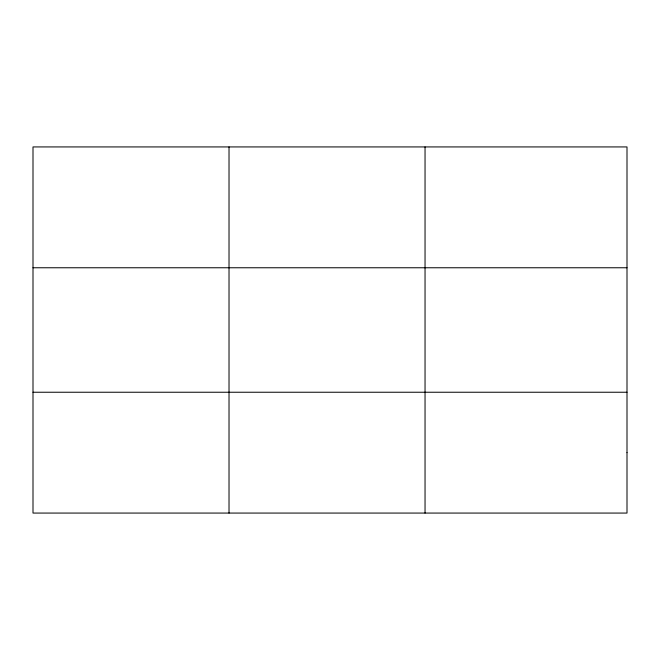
<?xml version="1.0" encoding="UTF-8"?>
<svg xmlns="http://www.w3.org/2000/svg" width="660" height="660" viewBox="0 0 660 660"><rect width="100%" height="100%" fill="white"/><g stroke="black" fill="none" stroke-linecap="round" stroke-linejoin="round"><path stroke-width="0.99" d="M229.02 146.932L229.02 513.067M425.04 146.932L425.04 513.067M33 267.762L627 267.762M33 392.238L627 392.238M627 452.653L627 513.067L33 513.067L33 146.932L627 146.932L627 452.653"/></g></svg>
